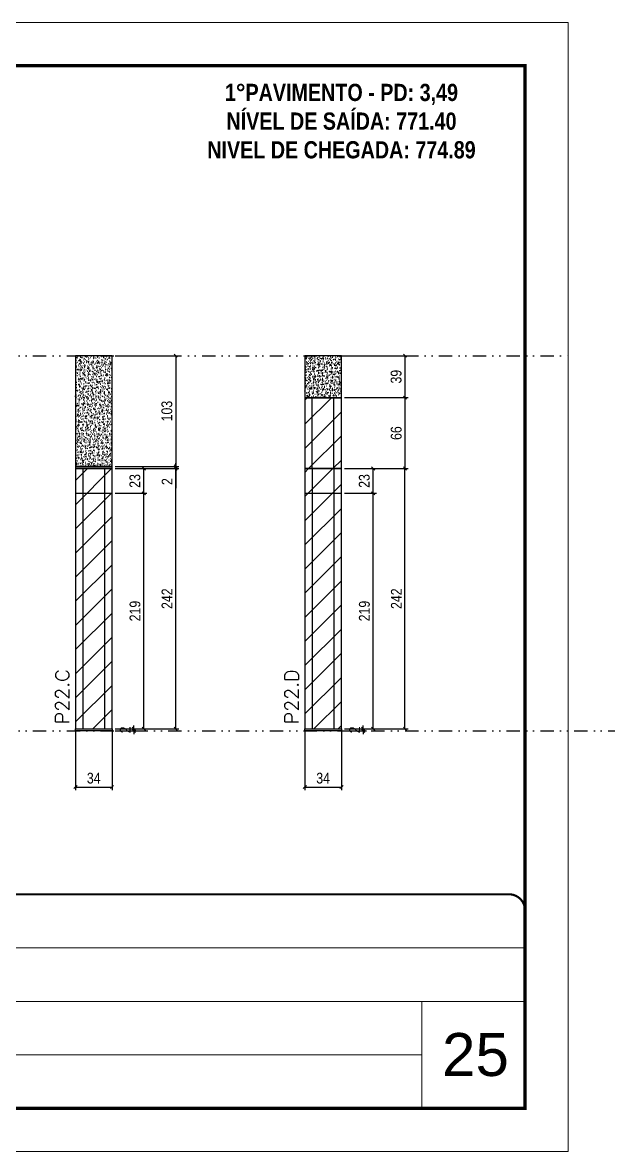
# Model space of a CAD drawing. Extents: x 13770 to 23315, y 867 to 16997.
# Drawn here: x 15364 to 15908, y 8907 to 9957 of the extents above; entities that cross this region are included whole.
import ezdxf

# ---------------------------------------------------------------- set-up
doc = ezdxf.new("R2010")
doc.units = 0
for name, pattern in [('CONTINUO', [0]), ('DASHED', [0.75, 0.5, -0.25]), ('DIVIDE2', [0.625, 0.25, -0.125, 0, -0.125, 0, -0.125])]:
    doc.linetypes.add(name, pattern=pattern)
for name, color, linetype, lineweight in [('CARIMBO', 255, 'Continuous', 9), ('Folhas', 255, 'Continuous', 9), ('Hachura', 251, 'Continuous', 9), ('SARRAFO DE PRESSAO', 251, 'DASHED', 9), ('Texto Seção', 7, 'Continuous', 15)]:
    doc.layers.add(name, color=color, linetype=linetype, lineweight=lineweight)
for name, color, linetype in [('COTA', 241, 'Continuous'), ('NOMENCLATURA', 7, 'Continuous'), ('Nível', 160, 'Continuous'), ('Painéis', 200, 'Continuous'), ('SARR_2.2x7', 40, 'Continuous')]:
    doc.layers.add(name, color=color, linetype=linetype)
doc.styles.add('ARIAL', font='arial.ttf')
doc.styles.add('COTA TECNICA', font='techl___.ttf', dxfattribs={"height": 10})
doc.styles.add('COTA TECNICA-50', font='techl___.ttf', dxfattribs={"height": 10})
doc.styles.add('REGUA-120', font='ROMANS.shx', dxfattribs={"height": 15})
doc.styles.add('ROMANC', font='techb___.ttf', dxfattribs={"height": 2.5})
doc.dimstyles.new('COTA PAINEL-50', dxfattribs={"dimtxt": 10, "dimasz": 3, "dimexe": 3, "dimexo": 3, "dimgap": 3, "dimtad": 1, "dimdec": 1, "dimzin": 12, "dimdsep": 46, "dimtxsty": 'COTA TECNICA-50', "dimblk1": 'OBLIQUE', "dimblk2": 'OBLIQUE', "dimsah": 1, "dimcen": 0.9, "dimclrd": 4, "dimclre": 4, "dimclrt": 240, "dimadec": 1, "dimazin": 3, "dimtfac": 1, "dimtdec": 1, "dimtmove": 0, "dimatfit": 3, "dimfxl": 1, "dimtolj": 1, "dimtzin": 12, "dimarcsym": 0})
doc.dimstyles.new('PAINEL', dxfattribs={"dimtxt": 10, "dimasz": 3, "dimexe": 3, "dimexo": 3, "dimgap": 3, "dimtad": 1, "dimdec": 1, "dimzin": 12, "dimdsep": 46, "dimtxsty": 'COTA TECNICA', "dimblk1": 'OBLIQUE', "dimblk2": 'OBLIQUE', "dimsah": 1, "dimcen": 0.9, "dimclrd": 4, "dimclre": 4, "dimclrt": 240, "dimadec": 1, "dimazin": 3, "dimtfac": 1, "dimtdec": 1, "dimtmove": 0, "dimatfit": 3, "dimfxl": 1, "dimtolj": 1, "dimtzin": 12, "dimarcsym": 0})
pattern_1 = [(45, (0, -1148.575), (-11.22532, 11.22532), [])]

# ---------------------------------------------------------------- blocks, each defined once
blk = doc.blocks.new('9999999999')
at = {"color": 30, "linetype": 'CONTINUO'}
for p, q in [((98564.6, 34379.6), (99584, 34379.6)), ((98564.6, 34329.8), (99488, 34329.8)), ((99584, 34329.8), (99488, 34329.8)), ((99488, 34329.8), (99488, 34230.2)), ((98564.6, 34280), (99488, 34280))]:
    blk.add_line(p, q, dxfattribs=at)
at = {"color": 30, "linetype": 'CONTINUO', "const_width": 2}
blk.add_lwpolyline([(99584, 34230.2), (99584, 34414.4, 0.414214), (99569, 34429.4), (98229, 34429.4, 0.414214), (98214, 34414.4), (98214, 34245.2, 0.414214), (98229, 34230.2), (99584, 34230.2)], format="xyb", dxfattribs=at)
at = {"layer": 'Folhas'}
blk.add_lwpolyline([(98139, 34190.2), (99624, 34190.2), (99624, 35240.2), (98139, 35240.2)], close=True, dxfattribs=at)
at = {"layer": 'Folhas', "color": 30, "const_width": 3}
blk.add_lwpolyline([(98214, 34230.2), (99584, 34230.2), (99584, 35200.2), (98214, 35200.2)], close=True, dxfattribs=at)
blk = doc.blocks.new('_Oblique')
at = {"color": 0, "linetype": 'ByBlock', "lineweight": -2}
blk.add_line((-0.5, -0.5), (0.5, 0.5), dxfattribs=at)
blk = doc.blocks.new('*D631')
at = {"layer": 'COTA', "color": 4, "lineweight": -2, "transparency": 16777216}
for p, q in [((15413.1, 9297.2), (15413.1, 9243)), ((15447.1, 9297.2), (15447.1, 9243)), ((15413.1, 9246), (15447.1, 9246))]:
    blk.add_line(p, q, dxfattribs=at)
at = {"layer": 'Defpoints', "color": 0, "transparency": 16777216}
for p in [(15413.1, 9300.2), (15447.1, 9300.2), (15447.1, 9246)]:
    blk.add_point(p, dxfattribs=at)
at = {"layer": 'COTA', "color": 4, "lineweight": -2, "transparency": 16777216, "xscale": 3, "yscale": 3, "zscale": 3, "rotation": 180}
blk.add_blockref('_Oblique', (15413.1, 9246), dxfattribs=at)
at = {"layer": 'COTA', "color": 4, "lineweight": -2, "transparency": 16777216, "xscale": 3, "yscale": 3, "zscale": 3}
blk.add_blockref('_Oblique', (15447.1, 9246), dxfattribs=at)
at = {"layer": 'COTA', "color": 240, "transparency": 16777216, "insert": (15430.1, 9254.2), "char_height": 10, "attachment_point": 5, "style": 'COTA TECNICA'}
blk.add_mtext('\\A1;34', dxfattribs=at)
blk = doc.blocks.new('*D632')
at = {"layer": 'COTA', "color": 4, "lineweight": -2, "transparency": 16777216}
for p, q in [((15450.1, 9519.2), (15479.6, 9519.2)), ((15476.6, 9300.2), (15476.6, 9519.2)), ((15450.1, 9300.2), (15479.6, 9300.2))]:
    blk.add_line(p, q, dxfattribs=at)
at = {"layer": 'Defpoints', "color": 0, "transparency": 16777216}
for p in [(15447.1, 9519.2), (15476.6, 9519.2), (15447.1, 9300.2)]:
    blk.add_point(p, dxfattribs=at)
at = {"layer": 'COTA', "color": 4, "lineweight": -2, "transparency": 16777216, "xscale": 3, "yscale": 3, "zscale": 3}
for p, rotation in [((15476.6, 9519.2), 90), ((15476.6, 9300.2), 270)]:
    blk.add_blockref('_Oblique', p, dxfattribs=dict(at, rotation=rotation))
at = {"layer": 'COTA', "color": 240, "transparency": 16777216, "insert": (15468.5, 9409.7), "char_height": 10, "attachment_point": 5, "rotation": 90, "style": 'COTA TECNICA'}
blk.add_mtext('\\A1;219', dxfattribs=at)
blk = doc.blocks.new('*D633')
at = {"layer": 'COTA', "color": 4, "lineweight": -2, "transparency": 16777216}
for p, q in [((15450.1, 9542.2), (15479.6, 9542.2)), ((15476.6, 9519.2), (15476.6, 9542.2)), ((15450.1, 9519.2), (15479.6, 9519.2))]:
    blk.add_line(p, q, dxfattribs=at)
at = {"layer": 'Defpoints', "color": 0, "transparency": 16777216}
for p in [(15447.1, 9542.2), (15476.6, 9542.2), (15447.1, 9519.2)]:
    blk.add_point(p, dxfattribs=at)
at = {"layer": 'COTA', "color": 4, "lineweight": -2, "transparency": 16777216, "xscale": 3, "yscale": 3, "zscale": 3}
for p, rotation in [((15476.6, 9542.2), 90), ((15476.6, 9519.2), 270)]:
    blk.add_blockref('_Oblique', p, dxfattribs=dict(at, rotation=rotation))
at = {"layer": 'COTA', "color": 240, "transparency": 16777216, "insert": (15468.4, 9530.7), "char_height": 10, "attachment_point": 5, "rotation": 90, "style": 'COTA TECNICA'}
blk.add_mtext('\\A1;23', dxfattribs=at)
blk = doc.blocks.new('*D634')
at = {"layer": 'COTA', "color": 4, "lineweight": -2, "transparency": 16777216}
for p, q in [((15450.1, 9542.2), (15509.3, 9542.2)), ((15506.3, 9300.2), (15506.3, 9542.2)), ((15450.1, 9300.2), (15509.3, 9300.2))]:
    blk.add_line(p, q, dxfattribs=at)
at = {"layer": 'Defpoints', "color": 0, "transparency": 16777216}
for p in [(15447.1, 9542.2), (15506.3, 9542.2), (15447.1, 9300.2)]:
    blk.add_point(p, dxfattribs=at)
at = {"layer": 'COTA', "color": 4, "lineweight": -2, "transparency": 16777216, "xscale": 3, "yscale": 3, "zscale": 3}
for p, rotation in [((15506.3, 9542.2), 90), ((15506.3, 9300.2), 270)]:
    blk.add_blockref('_Oblique', p, dxfattribs=dict(at, rotation=rotation))
at = {"layer": 'COTA', "color": 240, "transparency": 16777216, "insert": (15498.2, 9421.2), "char_height": 10, "attachment_point": 5, "rotation": 90, "style": 'COTA TECNICA'}
blk.add_mtext('\\A1;242', dxfattribs=at)
blk = doc.blocks.new('*D635')
at = {"layer": 'COTA', "color": 4, "lineweight": -2, "transparency": 16777216}
for p, q in [((15467.4, 9300.2), (15467.4, 9303.2)), ((15450.1, 9300.2), (15470.4, 9300.2)), ((15450.1, 9298.2), (15470.4, 9298.2)), ((15467.4, 9298.2), (15467.4, 9300.2)), ((15467.4, 9298.2), (15467.4, 9295.2))]:
    blk.add_line(p, q, dxfattribs=at)
at = {"layer": 'Defpoints', "color": 0, "transparency": 16777216}
for p in [(15447.1, 9300.2), (15447.1, 9298.2), (15467.4, 9300.2)]:
    blk.add_point(p, dxfattribs=at)
at = {"layer": 'COTA', "color": 4, "lineweight": -2, "transparency": 16777216, "xscale": 3, "yscale": 3, "zscale": 3}
for p, rotation in [((15467.4, 9300.2), 270), ((15467.4, 9298.2), 90)]:
    blk.add_blockref('_Oblique', p, dxfattribs=dict(at, rotation=rotation))
at = {"layer": 'COTA', "color": 240, "transparency": 16777216, "insert": (15459.4, 9299.2), "char_height": 10, "attachment_point": 5, "rotation": 90, "style": 'COTA TECNICA-50'}
blk.add_mtext('\\A1;2', dxfattribs=at)
blk = doc.blocks.new('*D658')
at = {"layer": 'COTA', "color": 4, "linetype": 'ByBlock', "lineweight": -2, "transparency": 16777216}
for p, q in [((15506.3, 9544.2), (15506.3, 9547.2)), ((15450.1, 9544.2), (15509.3, 9544.2)), ((15450.1, 9542.2), (15509.3, 9542.2)), ((15506.3, 9544.2), (15506.3, 9542.2)), ((15506.3, 9542.2), (15506.3, 9524))]:
    blk.add_line(p, q, dxfattribs=at)
at = {"layer": 'Defpoints', "color": 0, "linetype": 'ByBlock', "transparency": 16777216}
for p in [(15447.1, 9544.2), (15447.1, 9542.2), (15506.3, 9542.2)]:
    blk.add_point(p, dxfattribs=at)
at = {"layer": 'COTA', "color": 4, "linetype": 'ByBlock', "lineweight": -2, "transparency": 16777216, "xscale": 3, "yscale": 3, "zscale": 3}
for p, rotation in [((15506.3, 9544.2), 270), ((15506.3, 9542.2), 90)]:
    blk.add_blockref('_Oblique', p, dxfattribs=dict(at, rotation=rotation))
at = {"layer": 'COTA', "color": 240, "linetype": 'ByBlock', "transparency": 16777216, "insert": (15498.3, 9530.1), "char_height": 10, "attachment_point": 5, "rotation": 90, "style": 'COTA TECNICA'}
blk.add_mtext('\\A1;2', dxfattribs=at)
blk = doc.blocks.new('*D636')
at = {"layer": 'COTA', "color": 4, "lineweight": -2, "transparency": 16777216}
for p, q in [((15626.3, 9297.2), (15626.3, 9243)), ((15660.3, 9297.2), (15660.3, 9243)), ((15626.3, 9246), (15660.3, 9246))]:
    blk.add_line(p, q, dxfattribs=at)
at = {"layer": 'Defpoints', "color": 0, "transparency": 16777216}
for p in [(15626.3, 9300.2), (15660.3, 9300.2), (15660.3, 9246)]:
    blk.add_point(p, dxfattribs=at)
at = {"layer": 'COTA', "color": 4, "lineweight": -2, "transparency": 16777216, "xscale": 3, "yscale": 3, "zscale": 3, "rotation": 180}
blk.add_blockref('_Oblique', (15626.3, 9246), dxfattribs=at)
at = {"layer": 'COTA', "color": 4, "lineweight": -2, "transparency": 16777216, "xscale": 3, "yscale": 3, "zscale": 3}
blk.add_blockref('_Oblique', (15660.3, 9246), dxfattribs=at)
at = {"layer": 'COTA', "color": 240, "transparency": 16777216, "insert": (15643.3, 9254.2), "char_height": 10, "attachment_point": 5, "style": 'COTA TECNICA'}
blk.add_mtext('\\A1;34', dxfattribs=at)
blk = doc.blocks.new('*D637')
at = {"layer": 'COTA', "color": 4, "lineweight": -2, "transparency": 16777216}
for p, q in [((15663.3, 9519.2), (15692.8, 9519.2)), ((15689.8, 9300.2), (15689.8, 9519.2)), ((15663.3, 9300.2), (15692.8, 9300.2))]:
    blk.add_line(p, q, dxfattribs=at)
at = {"layer": 'Defpoints', "color": 0, "transparency": 16777216}
for p in [(15660.3, 9519.2), (15689.8, 9519.2), (15660.3, 9300.2)]:
    blk.add_point(p, dxfattribs=at)
at = {"layer": 'COTA', "color": 4, "lineweight": -2, "transparency": 16777216, "xscale": 3, "yscale": 3, "zscale": 3}
for p, rotation in [((15689.8, 9519.2), 90), ((15689.8, 9300.2), 270)]:
    blk.add_blockref('_Oblique', p, dxfattribs=dict(at, rotation=rotation))
at = {"layer": 'COTA', "color": 240, "transparency": 16777216, "insert": (15681.7, 9409.7), "char_height": 10, "attachment_point": 5, "rotation": 90, "style": 'COTA TECNICA'}
blk.add_mtext('\\A1;219', dxfattribs=at)
blk = doc.blocks.new('*D638')
at = {"layer": 'COTA', "color": 4, "lineweight": -2, "transparency": 16777216}
for p, q in [((15663.3, 9542.2), (15692.8, 9542.2)), ((15689.8, 9519.2), (15689.8, 9542.2)), ((15663.3, 9519.2), (15692.8, 9519.2))]:
    blk.add_line(p, q, dxfattribs=at)
at = {"layer": 'Defpoints', "color": 0, "transparency": 16777216}
for p in [(15660.3, 9542.2), (15689.8, 9542.2), (15660.3, 9519.2)]:
    blk.add_point(p, dxfattribs=at)
at = {"layer": 'COTA', "color": 4, "lineweight": -2, "transparency": 16777216, "xscale": 3, "yscale": 3, "zscale": 3}
for p, rotation in [((15689.8, 9542.2), 90), ((15689.8, 9519.2), 270)]:
    blk.add_blockref('_Oblique', p, dxfattribs=dict(at, rotation=rotation))
at = {"layer": 'COTA', "color": 240, "transparency": 16777216, "insert": (15681.6, 9530.7), "char_height": 10, "attachment_point": 5, "rotation": 90, "style": 'COTA TECNICA'}
blk.add_mtext('\\A1;23', dxfattribs=at)
blk = doc.blocks.new('*D639')
at = {"layer": 'COTA', "color": 4, "lineweight": -2, "transparency": 16777216}
for p, q in [((15663.3, 9542.2), (15722.4, 9542.2)), ((15719.4, 9300.2), (15719.4, 9542.2)), ((15663.3, 9300.2), (15722.4, 9300.2))]:
    blk.add_line(p, q, dxfattribs=at)
at = {"layer": 'Defpoints', "color": 0, "transparency": 16777216}
for p in [(15660.3, 9542.2), (15719.4, 9542.2), (15660.3, 9300.2)]:
    blk.add_point(p, dxfattribs=at)
at = {"layer": 'COTA', "color": 4, "lineweight": -2, "transparency": 16777216, "xscale": 3, "yscale": 3, "zscale": 3}
for p, rotation in [((15719.4, 9542.2), 90), ((15719.4, 9300.2), 270)]:
    blk.add_blockref('_Oblique', p, dxfattribs=dict(at, rotation=rotation))
at = {"layer": 'COTA', "color": 240, "transparency": 16777216, "insert": (15711.4, 9421.2), "char_height": 10, "attachment_point": 5, "rotation": 90, "style": 'COTA TECNICA'}
blk.add_mtext('\\A1;242', dxfattribs=at)
blk = doc.blocks.new('*D640')
at = {"layer": 'COTA', "color": 4, "lineweight": -2, "transparency": 16777216}
for p, q in [((15680.6, 9300.2), (15680.6, 9303.2)), ((15663.3, 9300.2), (15683.6, 9300.2)), ((15663.3, 9298.2), (15683.6, 9298.2)), ((15680.6, 9298.2), (15680.6, 9300.2)), ((15680.6, 9298.2), (15680.6, 9295.2))]:
    blk.add_line(p, q, dxfattribs=at)
at = {"layer": 'Defpoints', "color": 0, "transparency": 16777216}
for p in [(15660.3, 9300.2), (15660.3, 9298.2), (15680.6, 9300.2)]:
    blk.add_point(p, dxfattribs=at)
at = {"layer": 'COTA', "color": 4, "lineweight": -2, "transparency": 16777216, "xscale": 3, "yscale": 3, "zscale": 3}
for p, rotation in [((15680.6, 9300.2), 270), ((15680.6, 9298.2), 90)]:
    blk.add_blockref('_Oblique', p, dxfattribs=dict(at, rotation=rotation))
at = {"layer": 'COTA', "color": 240, "transparency": 16777216, "insert": (15672.6, 9299.2), "char_height": 10, "attachment_point": 5, "rotation": 90, "style": 'COTA TECNICA-50'}
blk.add_mtext('\\A1;2', dxfattribs=at)
blk = doc.blocks.new('*D659')
at = {"layer": 'COTA', "color": 4, "linetype": 'ByBlock', "lineweight": -2, "transparency": 16777216}
for p, q in [((15663.3, 9608.2), (15722.4, 9608.2)), ((15719.4, 9608.2), (15719.4, 9542.2)), ((15663.3, 9542.2), (15722.4, 9542.2))]:
    blk.add_line(p, q, dxfattribs=at)
at = {"layer": 'Defpoints', "color": 0, "linetype": 'ByBlock', "transparency": 16777216}
for p in [(15660.3, 9608.2), (15660.3, 9542.2), (15719.4, 9542.2)]:
    blk.add_point(p, dxfattribs=at)
at = {"layer": 'COTA', "color": 4, "linetype": 'ByBlock', "lineweight": -2, "transparency": 16777216, "xscale": 3, "yscale": 3, "zscale": 3}
for p, rotation in [((15719.4, 9608.2), 90), ((15719.4, 9542.2), 270)]:
    blk.add_blockref('_Oblique', p, dxfattribs=dict(at, rotation=rotation))
at = {"layer": 'COTA', "color": 240, "linetype": 'ByBlock', "transparency": 16777216, "insert": (15711.3, 9575.2), "char_height": 10, "attachment_point": 5, "rotation": 90, "style": 'COTA TECNICA'}
blk.add_mtext('\\A1;66', dxfattribs=at)
blk = doc.blocks.new('*D668')
at = {"layer": 'COTA', "color": 4, "lineweight": -2, "transparency": 16777216}
for p, q in [((15450.1, 9647.2), (15509.3, 9647.2)), ((15506.3, 9647.2), (15506.3, 9544.2)), ((15450.1, 9544.2), (15509.3, 9544.2))]:
    blk.add_line(p, q, dxfattribs=at)
at = {"layer": 'Defpoints', "color": 0, "transparency": 16777216}
for p in [(15447.1, 9647.2), (15447.1, 9544.2), (15506.3, 9544.2)]:
    blk.add_point(p, dxfattribs=at)
at = {"layer": 'COTA', "color": 4, "lineweight": -2, "transparency": 16777216, "xscale": 3, "yscale": 3, "zscale": 3}
for p, rotation in [((15506.3, 9647.2), 90), ((15506.3, 9544.2), 270)]:
    blk.add_blockref('_Oblique', p, dxfattribs=dict(at, rotation=rotation))
at = {"layer": 'COTA', "color": 240, "transparency": 16777216, "insert": (15498.1, 9595.7), "char_height": 10, "attachment_point": 5, "rotation": 90, "style": 'COTA TECNICA'}
blk.add_mtext('\\A1;103', dxfattribs=at)
blk = doc.blocks.new('*D669')
at = {"layer": 'COTA', "color": 4, "lineweight": -2, "transparency": 16777216}
for p, q in [((15663.3, 9647.2), (15722.4, 9647.2)), ((15719.4, 9647.2), (15719.4, 9608.2)), ((15663.3, 9608.2), (15722.4, 9608.2))]:
    blk.add_line(p, q, dxfattribs=at)
at = {"layer": 'Defpoints', "color": 0, "transparency": 16777216}
for p in [(15660.3, 9647.2), (15660.3, 9608.2), (15719.4, 9608.2)]:
    blk.add_point(p, dxfattribs=at)
at = {"layer": 'COTA', "color": 4, "lineweight": -2, "transparency": 16777216, "xscale": 3, "yscale": 3, "zscale": 3}
for p, rotation in [((15719.4, 9647.2), 90), ((15719.4, 9608.2), 270)]:
    blk.add_blockref('_Oblique', p, dxfattribs=dict(at, rotation=rotation))
at = {"layer": 'COTA', "color": 240, "transparency": 16777216, "insert": (15711.2, 9627.7), "char_height": 10, "attachment_point": 5, "rotation": 90, "style": 'COTA TECNICA'}
blk.add_mtext('\\A1;39', dxfattribs=at)

msp = doc.modelspace()

# ---------------------------------------------------------------- hatches: boundary and pattern name
at = {"layer": 'COTA'}
h = msp.add_hatch(dxfattribs=at)
h.set_pattern_fill('AR-CONC', color=256, scale=0.03)
h.paths.add_polyline_path([(15447.09, 9647.15), (15413.09, 9647.15), (15413.09, 9544.15), (15447.09, 9544.15)])
h = msp.add_hatch(dxfattribs=at)
h.set_pattern_fill('AR-CONC', color=256, scale=0.03)
h.paths.add_polyline_path([(15660.26, 9647.15), (15626.26, 9647.15), (15626.26, 9608.15), (15660.26, 9608.15)])
at = {"layer": 'Hachura', "linetype": 'ByBlock'}
h = msp.add_hatch(dxfattribs=at)
h.set_pattern_fill('ANSI31', color=256, scale=5)
h.set_pattern_definition(pattern_1)
h.paths.add_polyline_path([(15633.26, 9610.15), (15626.26, 9610.15), (15626.26, 9542.15), (15633.26, 9542.15)])
h.paths.add_polyline_path([(15653.26, 9608.15), (15633.26, 9608.15), (15633.26, 9542.15), (15653.26, 9542.15)])
h.paths.add_polyline_path([(15660.26, 9610.15), (15653.26, 9610.15), (15653.26, 9542.15), (15660.26, 9542.15)])
h = msp.add_hatch(dxfattribs=at)
h.set_pattern_fill('ANSI31', color=256, scale=5)
h.paths.add_polyline_path([(15440.09, 9300.15), (15447.09, 9300.15), (15447.09, 9519.15), (15440.09, 9519.15)])
h.paths.add_polyline_path([(15440.09, 9519.15), (15420.09, 9519.15), (15420.09, 9300.15), (15440.09, 9300.15)])
h.paths.add_polyline_path([(15420.09, 9519.15), (15413.09, 9519.15), (15413.09, 9300.15), (15420.09, 9300.15)])
h.paths.add_polyline_path([(15420.09, 9542.15), (15413.09, 9542.15), (15413.09, 9519.15), (15420.09, 9519.15)])
h.paths.add_polyline_path([(15440.09, 9542.15), (15420.09, 9542.15), (15420.09, 9519.15), (15440.09, 9519.15)])
h.paths.add_polyline_path([(15447.09, 9542.15), (15440.09, 9542.15), (15440.09, 9519.15), (15447.09, 9519.15)])
h = msp.add_hatch(dxfattribs=at)
h.set_pattern_fill('ANSI31', color=256, scale=5)
h.set_pattern_definition(pattern_1)
h.paths.add_polyline_path([(15660.26, 9542.15), (15626.26, 9542.15), (15626.26, 9519.15), (15660.26, 9519.15)])
h.paths.add_polyline_path([(15660.26, 9519.15), (15626.26, 9519.15), (15626.26, 9300.15), (15660.26, 9300.15)])

# ---------------------------------------------------------------- linework, layer by layer
at = {"layer": 'COTA'}
for points in [[(15413.09, 9544.15), (15447.09, 9544.15), (15447.09, 9647.15), (15413.09, 9647.15)], [(15626.26, 9608.15), (15660.26, 9608.15), (15660.26, 9647.15), (15626.26, 9647.15)]]:
    msp.add_lwpolyline(points, close=True, dxfattribs=at)
at = {"layer": 'Nível', "color": 4, "linetype": 'DIVIDE2', "ltscale": 50}
for p, q in [((13769.54, 9647.15), (15871, 9647.15)), ((13769.54, 9298.15), (21112.79, 9298.15))]:
    msp.add_line(p, q, dxfattribs=at)
at = {"layer": 'Painéis'}
for p, q in [((15447.09, 9519.15), (15413.09, 9519.15)), ((15660.26, 9519.15), (15626.26, 9519.15))]:
    msp.add_line(p, q, dxfattribs=at)
for points in [[(15626.26, 9542.15), (15660.26, 9542.15), (15660.26, 9608.15), (15626.26, 9608.15)], [(15413.09, 9542.15), (15447.09, 9542.15), (15447.09, 9544.15), (15413.09, 9544.15)], [(15413.09, 9300.15), (15447.09, 9300.15), (15447.09, 9542.15), (15413.09, 9542.15)], [(15626.26, 9300.15), (15660.26, 9300.15), (15660.26, 9542.15), (15626.26, 9542.15)], [(15413.09, 9300.15), (15447.09, 9300.15), (15447.09, 9298.15), (15413.09, 9298.15)], [(15626.26, 9300.15), (15660.26, 9300.15), (15660.26, 9298.15), (15626.26, 9298.15)]]:
    msp.add_lwpolyline(points, close=True, dxfattribs=at)
at = {"layer": 'SARR_2.2x7'}
for p, q in [((15633.26, 9542.15), (15633.26, 9608.15)), ((15653.26, 9542.15), (15653.26, 9608.15)), ((15420.09, 9542.15), (15420.09, 9300.15)), ((15440.09, 9542.15), (15440.09, 9300.15)), ((15633.26, 9542.15), (15633.26, 9300.15)), ((15653.26, 9542.15), (15653.26, 9300.15))]:
    msp.add_line(p, q, dxfattribs=at)

# ---------------------------------------------------------------- block references
at = {"layer": 'SARRAFO DE PRESSAO', "color": 6, "linetype": 'ByBlock'}
msp.add_blockref('9999999999', (-83752.98, -25283.14), dxfattribs=at)

# ---------------------------------------------------------------- texts
at = {"layer": 'CARIMBO', "style": 'ARIAL'}
msp.add_text('25', height=40, dxfattribs=at).set_placement((15753.86, 8977.21))
at = {"layer": 'NOMENCLATURA', "color": 2, "insert": (15660.38, 9900.1), "char_height": 16, "attachment_point": 2, "style": 'ROMANC'}
msp.add_mtext_dynamic_manual_height_columns('1°PAVIMENTO - PD: 3,49\\PNÍVEL DE SAÍDA: 771.40\\PNIVEL DE CHEGADA: 774.89', width=376.0554, gutter_width=1, heights=[0], dxfattribs=at)
at = {"layer": 'Texto Seção', "char_height": 13, "width": 285.3299, "attachment_point": 1, "rotation": 90, "style": 'REGUA-120'}
for s, insert in [('P22.C', (15394.41, 9304.3)), ('P22.D', (15607.58, 9304.3))]:
    msp.add_mtext(s, dxfattribs=dict(at, insert=insert))

# ---------------------------------------------------------------- dimensions: what is measured, and where the dimension line sits
at = {"layer": 'COTA'}
for base, p1, p2, picture, middle in [((15506.27, 9544.15), (15447.09, 9647.15), (15447.09, 9544.15), '*D668', (15498.05, 9595.65)), ((15719.44, 9608.15), (15660.26, 9647.15), (15660.26, 9608.15), '*D669', (15711.2, 9627.65))]:
    dim = msp.add_linear_dim(base=base, p1=p1, p2=p2, angle=90, dimstyle='PAINEL', dxfattribs=at)
    dim.commit()
    dim.dimension.update_dxf_attribs({"geometry": picture, "text_midpoint": middle})
at = {"layer": 'COTA', "linetype": 'ByBlock'}
for base, p1, p2, picture, middle in [((15719.44, 9542.15), (15660.26, 9608.15), (15660.26, 9542.15), '*D659', (15711.34, 9575.15)), ((15506.27, 9542.15), (15447.09, 9544.15), (15447.09, 9542.15), '*D658', (15498.27, 9530.1))]:
    dim = msp.add_linear_dim(base=base, p1=p1, p2=p2, angle=90, dimstyle='PAINEL', dxfattribs=at)
    dim.commit()
    dim.dimension.update_dxf_attribs({"geometry": picture, "text_midpoint": middle})
at = {"layer": 'COTA'}
for base, p1, p2, picture, middle in [((15476.61, 9542.15), (15447.09, 9519.15), (15447.09, 9542.15), '*D633', (15468.39, 9530.65)), ((15506.27, 9542.15), (15447.09, 9300.15), (15447.09, 9542.15), '*D634', (15498.2, 9421.15)), ((15689.78, 9542.15), (15660.26, 9519.15), (15660.26, 9542.15), '*D638', (15681.56, 9530.65)), ((15719.44, 9542.15), (15660.26, 9300.15), (15660.26, 9542.15), '*D639', (15711.37, 9421.15)), ((15476.61, 9519.15), (15447.09, 9300.15), (15447.09, 9519.15), '*D632', (15468.52, 9409.65)), ((15689.78, 9519.15), (15660.26, 9300.15), (15660.26, 9519.15), '*D637', (15681.69, 9409.65))]:
    dim = msp.add_linear_dim(base=base, p1=p1, p2=p2, angle=90, dimstyle='PAINEL', override={"dimarcsym": 2}, dxfattribs=at)
    dim.commit()
    dim.dimension.update_dxf_attribs({"geometry": picture, "text_midpoint": middle})
for base, p1, p2, picture, middle in [((15467.44, 9300.15), (15447.09, 9298.15), (15447.09, 9300.15), '*D635', (15467.44, 9299.15)), ((15680.61, 9300.15), (15660.26, 9298.15), (15660.26, 9300.15), '*D640', (15680.61, 9299.15))]:
    dim = msp.add_linear_dim(base=base, p1=p1, p2=p2, angle=90, dimstyle='COTA PAINEL-50', dxfattribs=at)
    dim.commit()
    dim.dimension.update_dxf_attribs({"geometry": picture, "text_midpoint": middle, "dimtype": 160})
for base, p1, p2, picture, middle in [((15447.09, 9245.98), (15413.09, 9300.15), (15447.09, 9300.15), '*D631', (15430.09, 9254.2)), ((15660.26, 9245.98), (15626.26, 9300.15), (15660.26, 9300.15), '*D636', (15643.26, 9254.2))]:
    dim = msp.add_linear_dim(base=base, p1=p1, p2=p2, dimstyle='PAINEL', override={"dimarcsym": 2}, dxfattribs=at)
    dim.commit()
    dim.dimension.update_dxf_attribs({"geometry": picture, "text_midpoint": middle})

doc.saveas('drawing.dxf')
